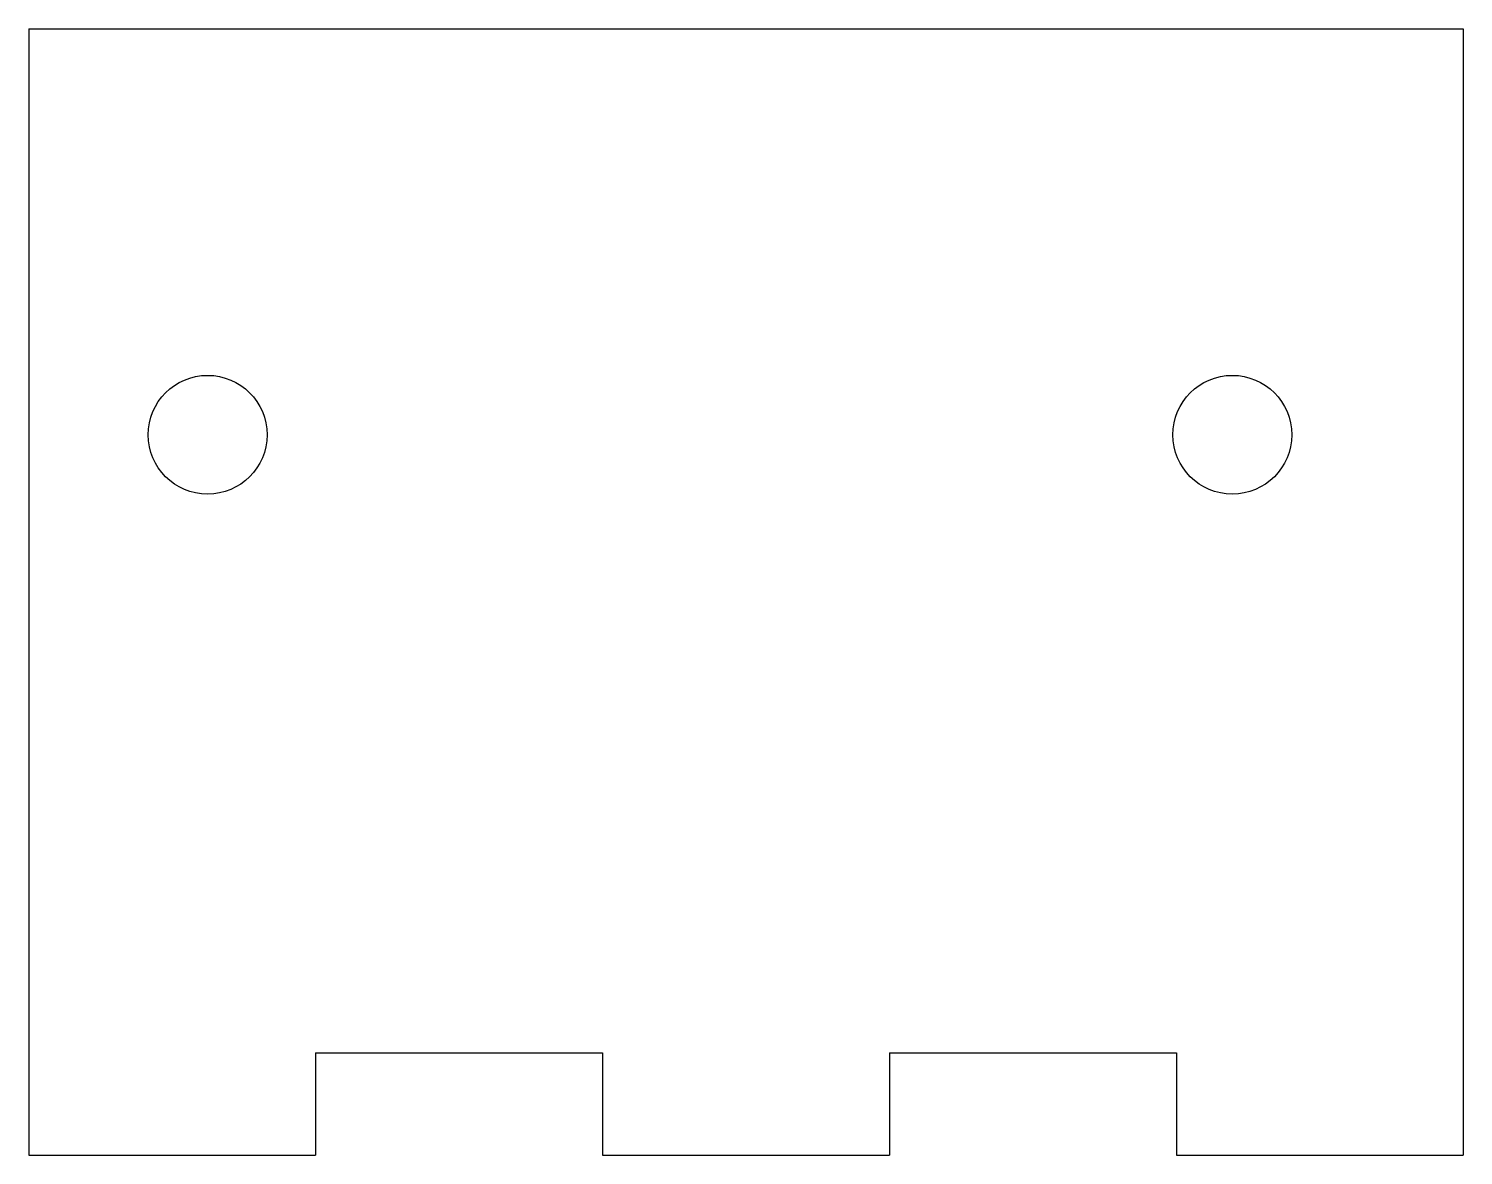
# Model space of a CAD drawing. Extents: x -90.1 to -20.1, y -5 to 50.
import ezdxf

# ---------------------------------------------------------------- set-up
doc = ezdxf.new("R2010")
doc.units = 0
doc.layers.add('VISIBLE', color=7, linetype='CONTINUOUS')

msp = doc.modelspace()

# ---------------------------------------------------------------- linework, layer by layer
at = {"layer": 'VISIBLE'}
for p, q in [((-90.071, 50), (-20.071, 50)), ((-90.071, 50), (-90.071, -5)), ((-20.071, 50), (-20.071, -5)), ((-76.071, 0), (-76.071, -5)), ((-76.071, 0), (-62.071, 0)), ((-62.071, 0), (-62.071, -5)), ((-48.071, 0), (-48.071, -5)), ((-48.071, 0), (-34.071, 0)), ((-34.071, 0), (-34.071, -5)), ((-90.071, -5), (-76.071, -5)), ((-62.071, -5), (-48.071, -5)), ((-34.071, -5), (-20.071, -5))]:
    msp.add_line(p, q, dxfattribs=at)
for centre in [(-81.342, 30.176), (-31.342, 30.176)]:
    msp.add_circle(centre, 2.9, dxfattribs=at)

doc.saveas('drawing.dxf')
